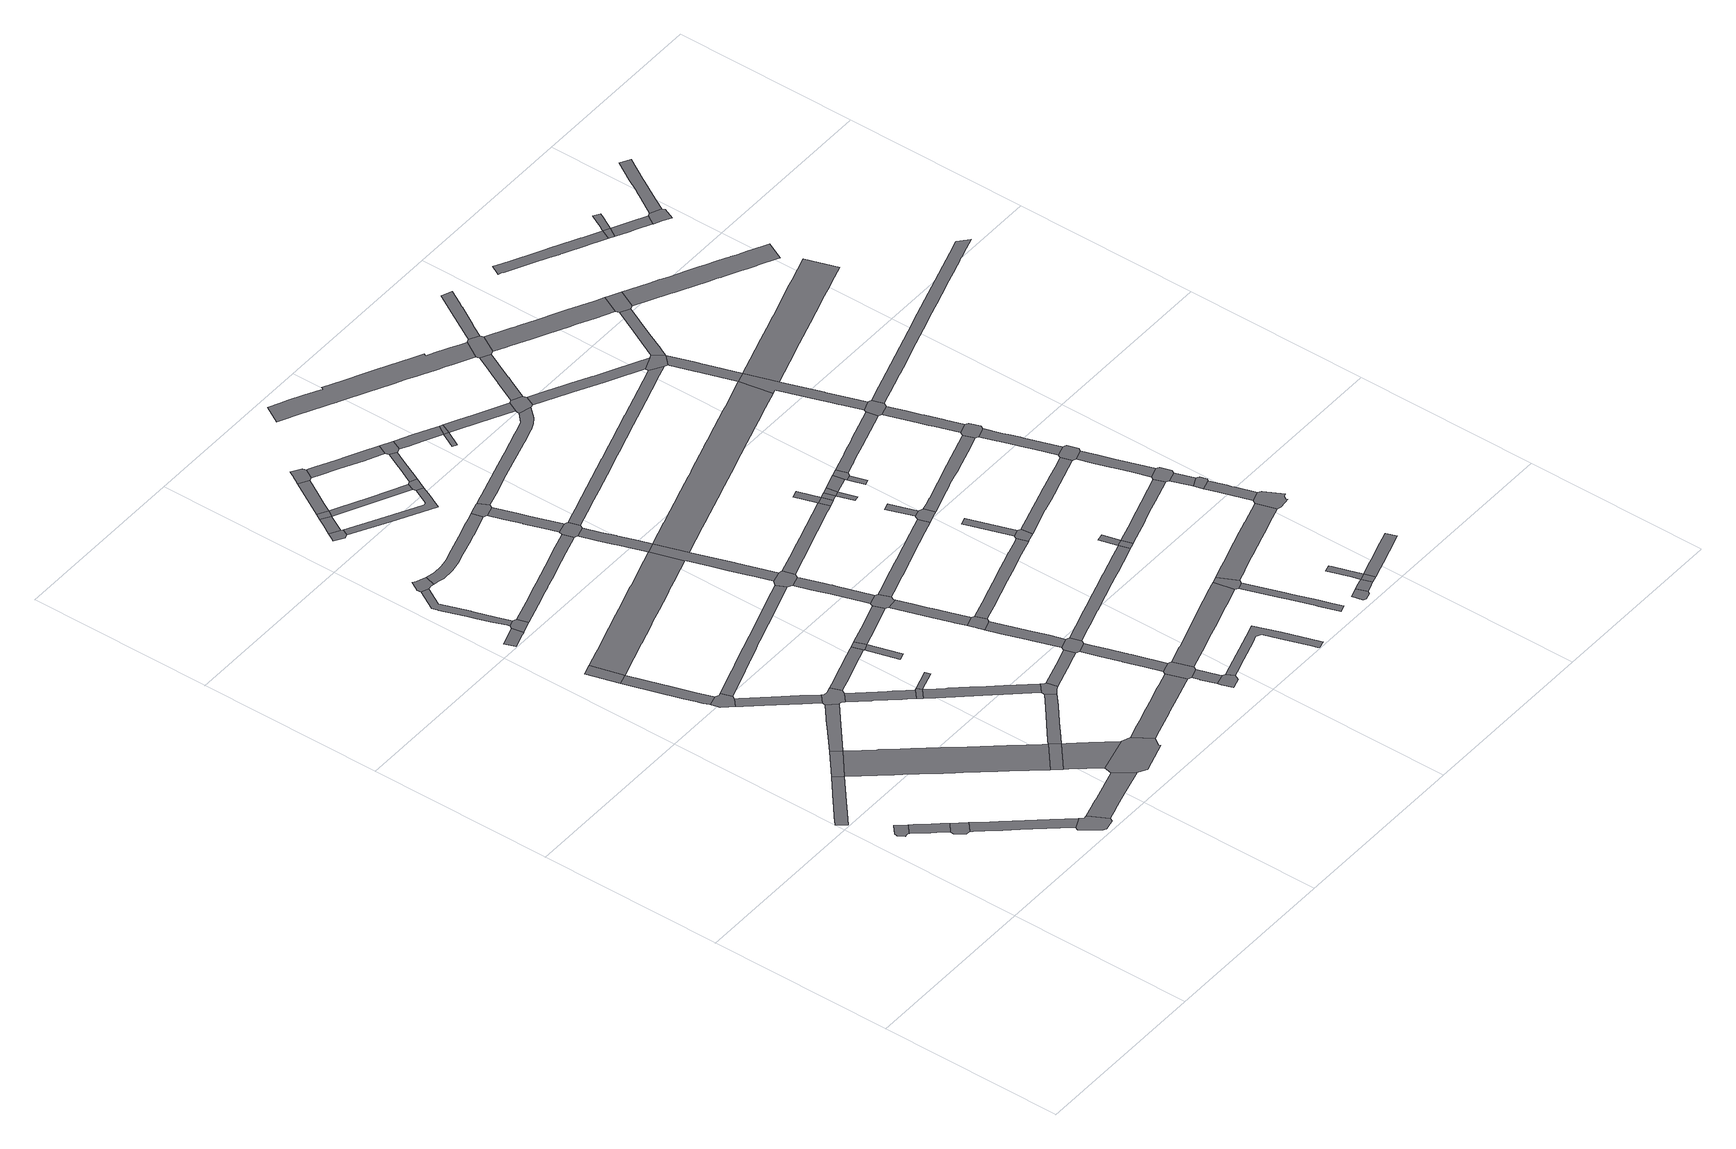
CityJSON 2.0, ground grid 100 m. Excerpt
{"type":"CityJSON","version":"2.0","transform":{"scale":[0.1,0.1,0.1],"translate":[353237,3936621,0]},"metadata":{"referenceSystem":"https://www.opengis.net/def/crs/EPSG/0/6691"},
"CityObjects":{
"road1":{"type":"Road","geometry":[{"type":"MultiSurface","lod":"1","boundaries":[[[0,1,2,3,4,5,6,7,8]]]}]},
"road2":{"type":"Road","attributes":{"RoadStructureAttribute.sectionType":"1"},"geometry":[{"type":"MultiSurface","lod":"1","boundaries":[[[9,10,11,12,13,14,15,3,2,16,17,18,19,20]]]}]},
"road3":{"type":"Road","attributes":{"RoadStructureAttribute.sectionType":"1"},"geometry":[{"type":"MultiSurface","lod":"1","boundaries":[[[21,22,23,24,25,26,27,28,29]]]}]},
"road4":{"type":"Road","geometry":[{"type":"MultiSurface","lod":"1","boundaries":[[[19,30,31,32,33,34,20]]]}]},
"road5":{"type":"Road","attributes":{"RoadStructureAttribute.sectionType":"1"},"geometry":[{"type":"MultiSurface","lod":"1","boundaries":[[[35,36,37,38,39,40,41,33,32,42,43,44,45,46,47,48,49]]]}]},
"road6":{"type":"Road","geometry":[{"type":"MultiSurface","lod":"1","boundaries":[[[50,51,21,29]]]}]},
"road7":{"type":"Road","geometry":[{"type":"MultiSurface","lod":"1","boundaries":[[[52,53,54,55,56,57,58,35,49]]]}]},
"road8":{"type":"Road","attributes":{"RoadStructureAttribute.sectionType":"1"},"geometry":[{"type":"MultiSurface","lod":"1","boundaries":[[[59,60,61,62,63,64,65,66,67,68,69,70,71,72,73,74,75,76,77,78,79,80,81,82,83,84,85,86,87,88,89,90,50,29]]]}]},
"road9":{"type":"Road","attributes":{"RoadStructureAttribute.sectionType":"1"},"geometry":[{"type":"MultiSurface","lod":"1","boundaries":[[[91,92,93,94,95,96,97,98,99,100,101,102,103,104,105]]]}]},
"road10":{"type":"Road","geometry":[{"type":"MultiSurface","lod":"1","boundaries":[[[106,98,97,107]]]}]},
"road11":{"type":"Road","geometry":[{"type":"MultiSurface","lod":"1","boundaries":[[[108,109,110,111,112,113,114,115,91,105]]]}]},
"road12":{"type":"Road","attributes":{"RoadStructureAttribute.sectionType":"1"},"geometry":[{"type":"MultiSurface","lod":"1","boundaries":[[[116,117,118,119,51,50,120,121]]]}]},
"road13":{"type":"Road","attributes":{"RoadStructureAttribute.sectionType":"1"},"geometry":[{"type":"MultiSurface","lod":"1","boundaries":[[[122,123,124,125,126,127,128,129,130,131,57,56]]]}]},
"road14":{"type":"Road","attributes":{"RoadStructureAttribute.sectionType":"1"},"geometry":[{"type":"MultiSurface","lod":"1","boundaries":[[[132,133,134,135,136,137,138]]]}]},
"road15":{"type":"Road","attributes":{"RoadStructureAttribute.sectionType":"1"},"geometry":[{"type":"MultiSurface","lod":"1","boundaries":[[[139,140,141,142,143,144,145,146,147,148,112,111]]]}]},
"road16":{"type":"Road","geometry":[{"type":"MultiSurface","lod":"1","boundaries":[[[132,138,149,150,151,152]]]}]},
"road17":{"type":"Road","attributes":{"RoadStructureAttribute.sectionType":"1"},"geometry":[{"type":"MultiSurface","lod":"1","boundaries":[[[151,153,154,155,156,157,158,159,160,161,162,163,164,165,166,167,168,169,152]]]}]},
"road18":{"type":"Road","geometry":[{"type":"MultiSurface","lod":"1","boundaries":[[[77,76,170,171]]]}]},
"road19":{"type":"Road","geometry":[{"type":"MultiSurface","lod":"1","boundaries":[[[172,173,174,175,144,143,116,121,176,177,178]]]}]},
"road20":{"type":"Road","attributes":{"RoadStructureAttribute.sectionType":"1"},"geometry":[{"type":"MultiSurface","lod":"1","boundaries":[[[170,179,180,181,182,183,184,171]]]}]},
"road21":{"type":"Road","geometry":[{"type":"MultiSurface","lod":"1","boundaries":[[[185,160,159,186,187,188,189,190,191]]]}]},
"road22":{"type":"Road","attributes":{"RoadStructureAttribute.sectionType":"1"},"geometry":[{"type":"MultiSurface","lod":"1","boundaries":[[[192,193,194,195,196,197,178,177,198,199,200,201,202,203]]]}]},
"road23":{"type":"Road","geometry":[{"type":"MultiSurface","lod":"1","boundaries":[[[204,205,206,207,181,180,127,126,208,209]]]}]},
"road24":{"type":"Road","geometry":[{"type":"MultiSurface","lod":"1","boundaries":[[[210,211,212,192,203]]]}]},
"road25":{"type":"Road","attributes":{"RoadStructureAttribute.sectionType":"1"},"geometry":[{"type":"MultiSurface","lod":"1","boundaries":[[[213,214,215,216,217,218,219,220,173,172,221,222,223,224,225,226,227]]]}]},
"road26":{"type":"Road","attributes":{"RoadStructureAttribute.sectionType":"1"},"geometry":[{"type":"MultiSurface","lod":"1","boundaries":[[[228,229,230,231,232,233,234,235,77,171]]]}]},
"road27":{"type":"Road","attributes":{"RoadStructureAttribute.sectionType":"1"},"geometry":[{"type":"MultiSurface","lod":"1","boundaries":[[[236,237,238,239,240,241,242,243,244,245,246,247,248,107,97,249,250,251,252,253,254,255,256,257,258,259,260,261,262,263,264,265]]]}]},
"road28":{"type":"Road","attributes":{"RoadStructureAttribute.sectionType":"1"},"geometry":[{"type":"MultiSurface","lod":"1","boundaries":[[[266,267,268,269,270,271,272,273,274,275,276,277,114,113,278,279,280,281,282,283,284,285,286,287,288,289]]]}]},
"road29":{"type":"Road","geometry":[{"type":"MultiSurface","lod":"1","boundaries":[[[290,291,212,211]]]}]},
"road30":{"type":"Road","geometry":[{"type":"MultiSurface","lod":"1","boundaries":[[[292,293,294,295,296,297,298,299]]]}]},
"road31":{"type":"Road","attributes":{"RoadStructureAttribute.sectionType":"1"},"geometry":[{"type":"MultiSurface","lod":"1","boundaries":[[[300,301,302,303,304,305,306,307,211,210,308,309,310,311,312,313]]]}]},
"road32":{"type":"Road","attributes":{"RoadStructureAttribute.sectionType":"1"},"geometry":[{"type":"MultiSurface","lod":"1","boundaries":[[[314,293,292,315,316,317]]]}]},
"road33":{"type":"Road","attributes":{"RoadStructureAttribute.sectionType":"1"},"geometry":[{"type":"MultiSurface","lod":"1","boundaries":[[[318,319,320,321,322,323,324,150,149,325,326,327,328,329,330,331,332,333,334,335]]]}]},
"road34":{"type":"Road","attributes":{"RoadStructureAttribute.sectionType":"1"},"geometry":[{"type":"MultiSurface","lod":"1","boundaries":[[[336,337,338,339,340,341,342,343,188,187,344,345,346,347,348,349,350,351,352,353,354,355,356,357]]]}]},
"road35":{"type":"Road","geometry":[{"type":"MultiSurface","lod":"1","boundaries":[[[358,317,316,359]]]}]},
"road36":{"type":"Road","geometry":[{"type":"MultiSurface","lod":"1","boundaries":[[[226,360,361,362,363,227]]]}]},
"road37":{"type":"Road","attributes":{"RoadStructureAttribute.sectionType":"1"},"geometry":[{"type":"MultiSurface","lod":"1","boundaries":[[[360,364,365,366,361]]]}]},
"road38":{"type":"Road","geometry":[{"type":"MultiSurface","lod":"1","boundaries":[[[312,233,232,367,368,369,370,371,313]]]}]},
"road39":{"type":"Road","attributes":{"RoadStructureAttribute.sectionType":"1"},"geometry":[{"type":"MultiSurface","lod":"1","boundaries":[[[206,372,373,374,375,376,377,378,379,380,381,382,383,384,385,386,387,388,389,390,207]]]}]},
"road40":{"type":"Road","attributes":{"RoadStructureAttribute.sectionType":"1"},"geometry":[{"type":"MultiSurface","lod":"1","boundaries":[[[391,358,359,392,393,394,395,396]]]}]},
"road41":{"type":"Road","attributes":{"RoadStructureAttribute.sectionType":"1"},"geometry":[{"type":"MultiSurface","lod":"1","boundaries":[[[298,397,398,399,400,401,402,403,404,405,299]]]}]},
"road42":{"type":"Road","attributes":{"RoadStructureAttribute.sectionType":"1"},"geometry":[{"type":"MultiSurface","lod":"1","boundaries":[[[406,407,408,362,361,409,410]]]}]},
"road43":{"type":"Road","attributes":{"RoadStructureAttribute.sectionType":"1"},"geometry":[{"type":"MultiSurface","lod":"1","boundaries":[[[316,411,412,413,414,415,416,417,359]]]}]},
"road44":{"type":"Road","attributes":{"RoadStructureAttribute.sectionType":"1"},"geometry":[{"type":"MultiSurface","lod":"1","boundaries":[[[418,419,420,369,368,421,422,423]]]}]},
"road45":{"type":"Road","geometry":[{"type":"MultiSurface","lod":"1","boundaries":[[[395,424,425,426,427,428,429,430,431,396]]]}]},
"road46":{"type":"Road","geometry":[{"type":"MultiSurface","lod":"1","boundaries":[[[432,433,434,435,436,357,356,437]]]}]},
"road47":{"type":"Road","attributes":{"RoadStructureAttribute.sectionType":"1"},"geometry":[{"type":"MultiSurface","lod":"1","boundaries":[[[438,439,440,441,442,443,444,445,446,447,448,432,437]]]}]},
"road48":{"type":"Road","geometry":[{"type":"MultiSurface","lod":"1","boundaries":[[[449,450,451,452,453,444,443,318,335]]]}]},
"road49":{"type":"Road","attributes":{"RoadStructureAttribute.sectionType":"1"},"geometry":[{"type":"MultiSurface","lod":"1","boundaries":[[[454,455,456,457,458,451,450,459,460,461,462,265]]]}]},
"road50":{"type":"Road","geometry":[{"type":"MultiSurface","lod":"1","boundaries":[[[264,463,464,465,466,467,468,469,470,471,472,473,454,265]]]}]},
"road51":{"type":"Road","geometry":[{"type":"MultiSurface","lod":"1","boundaries":[[[474,475,476,477,470,469,266,289]]]}]},
"road52":{"type":"Road","attributes":{"RoadStructureAttribute.sectionType":"1"},"geometry":[{"type":"MultiSurface","lod":"1","boundaries":[[[474,478,479,480,481,482,483,484,485,486,487,488,489,490,491,475]]]}]},
"road53":{"type":"Road","geometry":[{"type":"MultiSurface","lod":"1","boundaries":[[[492,493,494,495,485,484,406,410,496]]]}]},
"road54":{"type":"Road","attributes":{"RoadStructureAttribute.sectionType":"1"},"geometry":[{"type":"MultiSurface","lod":"1","boundaries":[[[497,498,499,500,501,502,492,496,503,504,505,506,507,508,509,510]]]}]},
"road55":{"type":"Road","geometry":[{"type":"MultiSurface","lod":"1","boundaries":[[[511,512,414,413,401,400]]]}]},
"road56":{"type":"Road","geometry":[{"type":"MultiSurface","lod":"1","boundaries":[[[513,514,515,497,510,516,517,518,519,520,521]]]}]},
"road57":{"type":"Road","attributes":{"RoadStructureAttribute.sectionType":"1"},"geometry":[{"type":"MultiSurface","lod":"1","boundaries":[[[520,522,523,524,525,526,527,528,529,521]]]}]},
"road58":{"type":"Road","geometry":[{"type":"MultiSurface","lod":"1","boundaries":[[[530,531,532,533,526,525,418,423]]]}]},
"road59":{"type":"Road","attributes":{"RoadStructureAttribute.sectionType":"1"},"geometry":[{"type":"MultiSurface","lod":"1","boundaries":[[[534,535,536,537,538,539,540,531,530,541,542,543,544,545,546,547,548]]]}]},
"road60":{"type":"Road","geometry":[{"type":"MultiSurface","lod":"1","boundaries":[[[549,550,534,548,380,379,551,552]]]}]},
"road61":{"type":"Road","attributes":{"RoadStructureAttribute.sectionType":"1"},"geometry":[{"type":"MultiSurface","lod":"1","boundaries":[[[553,554,555,556,557,558,559,552,551]]]}]},
"road62":{"type":"Road","attributes":{"RoadStructureAttribute.sectionType":"1"},"geometry":[{"type":"MultiSurface","lod":"1","boundaries":[[[560,561,562,563,564,565,566,425,424,567,568,569,570,571,572,573,574,575,576]]]}]},
"road63":{"type":"Road","geometry":[{"type":"MultiSurface","lod":"1","boundaries":[[[577,578,579,580,557,556,581,582]]]}]},
"road64":{"type":"Road","attributes":{"RoadStructureAttribute.sectionType":"1"},"geometry":[{"type":"MultiSurface","lod":"1","boundaries":[[[583,584,512,511,585,586,587]]]}]},
"road65":{"type":"Road","geometry":[{"type":"MultiSurface","lod":"1","boundaries":[[[586,588,589,576,575,587]]]}]},
"road66":{"type":"Road","attributes":{"RoadStructureAttribute.sectionType":"1"},"geometry":[{"type":"MultiSurface","lod":"1","boundaries":[[[590,591,592,593,594,595,596,597,598,599,600,601,602,603,604,579,578]]]}]},
"road67":{"type":"Road","attributes":{"RoadStructureAttribute.sectionType":"1"},"geometry":[{"type":"MultiSurface","lod":"1","boundaries":[[[605,606,607,608,609,610,611,477,476,612,613,614,615,616,617]]]}]},
"road68":{"type":"Road","attributes":{"RoadStructureAttribute.sectionType":"1"},"geometry":[{"type":"MultiSurface","lod":"1","boundaries":[[[618,619,620,621,622,623,624,625,626,627,495,494,628,629,630,631,632,633,634,635,636,637]]]}]},
"road69":{"type":"Road","attributes":{"RoadStructureAttribute.sectionType":"1"},"geometry":[{"type":"MultiSurface","lod":"1","boundaries":[[[638,639,640,641,642,643,589,588,644,645,646,647]]]}]},
"road70":{"type":"Road","attributes":{"RoadStructureAttribute.sectionType":"1"},"geometry":[{"type":"MultiSurface","lod":"1","boundaries":[[[648,649,650,651,652,653,654,655,656,657,658,659,660,661,662,663,664,665,666,667,668,669,670,671,672,673,674,675,676,434,433]]]}]},
"road71":{"type":"Road","attributes":{"RoadStructureAttribute.sectionType":"1"},"geometry":[{"type":"MultiSurface","lod":"1","boundaries":[[[677,678,679,680,681,682,683,684,685,686,687,688,689,690,691,692,693,694,695,515,514]]]}]},
"road72":{"type":"Road","attributes":{"RoadStructureAttribute.sectionType":"1"},"geometry":[{"type":"MultiSurface","lod":"1","boundaries":[[[647,696,697,698]]]}]},
"road73":{"type":"Road","attributes":{"RoadStructureAttribute.sectionType":"1"},"geometry":[{"type":"MultiSurface","lod":"1","boundaries":[[[699,700,701,702,703,704,705,706,707,708,709,550,549,710,711,712,713,714,715,716,717,718,719,720]]]}]},
"road74":{"type":"Road","attributes":{"RoadStructureAttribute.sectionType":"1"},"geometry":[{"type":"MultiSurface","lod":"1","boundaries":[[[721,722,723,724,725,726,727,728,729,730,731,732,733,734,735,533,532,736,737,738,739,740,741,742,743,744,745,746,747,748,749]]]}]},
"road75":{"type":"Road","geometry":[{"type":"MultiSurface","lod":"1","boundaries":[[[750,638,647,698]]]}]},
"road76":{"type":"Road","attributes":{"RoadStructureAttribute.sectionType":"1"},"geometry":[{"type":"MultiSurface","lod":"1","boundaries":[[[751,752,753,754,755,756,757,758,750,698]]]}]},
"road77":{"type":"Road","geometry":[{"type":"MultiSurface","lod":"1","boundaries":[[[759,760,761,605]]]}]},
"road78":{"type":"Road","geometry":[{"type":"MultiSurface","lod":"1","boundaries":[[[605,617,762,763,759]]]}]},
"road79":{"type":"Road","attributes":{"RoadStructureAttribute.sectionType":"1"},"geometry":[{"type":"MultiSurface","lod":"1","boundaries":[[[764,765,766,767,768,769,770,771,772,773,774,775,453,452,776,777,778,779,780,781,782,783,784,785,786,787,788,789,790]]]}]},
"road80":{"type":"Road","attributes":{"RoadStructureAttribute.sectionType":"1"},"geometry":[{"type":"MultiSurface","lod":"1","boundaries":[[[791,792,793,794,795,796,797,798,799,800,801,802,803,804,805,806,807,808,809,454,473,810,811,812,813,814,815,816,817,818,819,820,821,822,823,824,825,826,827]]]}]},
"road81":{"type":"Road","attributes":{"RoadStructureAttribute.sectionType":"1"},"geometry":[{"type":"MultiSurface","lod":"1","boundaries":[[[763,828,829,830,759]]]}]},
"road82":{"type":"Road","attributes":{"RoadStructureAttribute.sectionType":"1"},"geometry":[{"type":"MultiSurface","lod":"1","boundaries":[[[831,832,833,834,835,836,837,838,839,840,841,842,843,844,845,846,847,848,849,850,851,852,853,854,855,856,857,858,859,860,861,862,863,864,865,866,867,868,869]]]}]},
"road83":{"type":"Road","attributes":{"RoadStructureAttribute.sectionType":"1"},"geometry":[{"type":"MultiSurface","lod":"1","boundaries":[[[870,871,872,873]]]}]},
"road84":{"type":"Road","geometry":[{"type":"MultiSurface","lod":"1","boundaries":[[[830,829,874,875]]]}]},
"road85":{"type":"Road","geometry":[{"type":"MultiSurface","lod":"1","boundaries":[[[829,876,877,874]]]}]},
"road86":{"type":"Road","geometry":[{"type":"MultiSurface","lod":"1","boundaries":[[[878,879,880,873,872,618,637]]]}]},
"road87":{"type":"Road","attributes":{"RoadStructureAttribute.sectionType":"1"},"geometry":[{"type":"MultiSurface","lod":"1","boundaries":[[[881,882,883,884]]]}]},
"road88":{"type":"Road","geometry":[{"type":"MultiSurface","lod":"1","boundaries":[[[881,884,685,684,885,886,887,888]]]}]},
"road89":{"type":"Road","geometry":[{"type":"MultiSurface","lod":"1","boundaries":[[[719,889,890,891,892,720]]]}]},
"road90":{"type":"Road","attributes":{"RoadStructureAttribute.sectionType":"1"},"geometry":[{"type":"MultiSurface","lod":"1","boundaries":[[[889,893,894,895,896,897,898,899,900,901,902,890]]]}]},
"road91":{"type":"Road","attributes":{"RoadStructureAttribute.sectionType":"1"},"geometry":[{"type":"MultiSurface","lod":"1","boundaries":[[[903,904,875,874,905,906]]]}]},
"road92":{"type":"Road","geometry":[{"type":"MultiSurface","lod":"1","boundaries":[[[664,907,908,909,910,755,754,665]]]}]},
"road93":{"type":"Road","geometry":[{"type":"MultiSurface","lod":"1","boundaries":[[[911,912,913,914,915]]]}]},
"road94":{"type":"Road","geometry":[{"type":"MultiSurface","lod":"1","boundaries":[[[916,917,906,905,911,915]]]}]},
"road95":{"type":"Road","geometry":[{"type":"MultiSurface","lod":"1","boundaries":[[[918,749,748,919,920]]]}]},
"road96":{"type":"Road","geometry":[{"type":"MultiSurface","lod":"1","boundaries":[[[921,922,749,918]]]}]},
"road97":{"type":"Road","geometry":[{"type":"MultiSurface","lod":"1","boundaries":[[[923,924,925,926,927,928]]]}]},
"road98":{"type":"Road","attributes":{"RoadStructureAttribute.sectionType":"1"},"geometry":[{"type":"MultiSurface","lod":"1","boundaries":[[[929,930,931,932,933,910,909,934,935,936,937,938,939,940]]]}]},
"road99":{"type":"Road","attributes":{"RoadStructureAttribute.sectionType":"1"},"geometry":[{"type":"MultiSurface","lod":"1","boundaries":[[[941,942,943,924,923,944,945]]]}]},
"road100":{"type":"Road","attributes":{"RoadStructureAttribute.sectionType":"1"},"geometry":[{"type":"MultiSurface","lod":"1","boundaries":[[[946,947,948,949,950,941,951]]]}]},
"road101":{"type":"Road","geometry":[{"type":"MultiSurface","lod":"1","boundaries":[[[941,945,952,951]]]}]},
"road102":{"type":"Road","attributes":{"RoadStructureAttribute.sectionType":"1"},"geometry":[{"type":"MultiSurface","lod":"1","boundaries":[[[879,953,954,955,956,957,958,959,960,961,962,963,964,965,966,967,968,969,970,971,972,973,974,975,880]]]}]},
"road103":{"type":"Road","attributes":{"RoadStructureAttribute.sectionType":"1"},"geometry":[{"type":"MultiSurface","lod":"1","boundaries":[[[976,977,978,979,980,981,982,983,888,887,984,985,986,987,988,989,990,991,992,993]]]}]},
"road104":{"type":"Road","attributes":{"RoadStructureAttribute.sectionType":"1"},"geometry":[{"type":"MultiSurface","lod":"1","boundaries":[[[994,995,996,997,998,999,1000,1001,1002,1003,1004,1005,1006,1007,1008,1009,1010,1011,1012,908,907]]]}]},
"road105":{"type":"Road","attributes":{"RoadStructureAttribute.sectionType":"1"},"geometry":[{"type":"MultiSurface","lod":"1","boundaries":[[[1013,1014,1015,1016,1017,1018,1019,1020,1021,1022,1023,1024,1025,1026,1027,1028,1029,1030,1031,892,891]]]}]},
"road106":{"type":"Road","attributes":{"RoadStructureAttribute.sectionType":"1"},"geometry":[{"type":"MultiSurface","lod":"1","boundaries":[[[1032,1033,1034,1035,1036,1037,1038,1039,1040,1041,1042,1043,1044,1045,917,916]]]}]},
"road107":{"type":"Road","geometry":[{"type":"MultiSurface","lod":"1","boundaries":[[[939,1046,1047,1048,1049,1050,852,851,940]]]}]},
"road108":{"type":"Road","attributes":{"RoadStructureAttribute.sectionType":"1"},"geometry":[{"type":"MultiSurface","lod":"1","boundaries":[[[1051,1052,1053,1054,1055,1056,1057,1058,918,920,1059,1060,1061,1062,1063,1064,1065,1066]]]}]},
"road109":{"type":"Road","attributes":{"RoadStructureAttribute.sectionType":"1"},"geometry":[{"type":"MultiSurface","lod":"1","boundaries":[[[1067,1068,1069,1070,1071,1072,951,952,1073,1074,1075,1076,1077,1078]]]}]},
"road110":{"type":"Road","attributes":{"RoadStructureAttribute.sectionType":"1"},"geometry":[{"type":"MultiSurface","lod":"1","boundaries":[[[1079,1080,1081,1082,1049,1048,1083,1084,1085,1086,1087,1088,1089]]]}]},
"road111":{"type":"Road","geometry":[{"type":"MultiSurface","lod":"1","boundaries":[[[789,1090,1091,1092,1000,999,790]]]}]},
"road112":{"type":"Road","attributes":{"RoadStructureAttribute.sectionType":"1"},"geometry":[{"type":"MultiSurface","lod":"1","boundaries":[[[1093,1094,1095,827,1096,1097,1098,1099,1100,1091,1090]]]}]},
"road113":{"type":"Road","geometry":[{"type":"MultiSurface","lod":"1","boundaries":[[[1096,827,826,1101,1102,1103,1104,1105,1106,1107,1108,1109,1110,1111,1112,1113]]]}]},
"road114":{"type":"Road","geometry":[{"type":"MultiSurface","lod":"1","boundaries":[[[1037,1114,1115,1116,1117,1108,1107,1038]]]}]},
"road115":{"type":"Road","attributes":{"RoadStructureAttribute.sectionType":"1"},"geometry":[{"type":"MultiSurface","lod":"1","boundaries":[[[1118,1119,1120,1121,1122,1123,1115,1114,1124,1125,1126,1127,1128]]]}]},
"road116":{"type":"Road","geometry":[{"type":"MultiSurface","lod":"1","boundaries":[[[1129,1130,1128,1127,964,963,1131,1132]]]}]},
"road117":{"type":"Road","attributes":{"RoadStructureAttribute.sectionType":"1"},"geometry":[{"type":"MultiSurface","lod":"1","boundaries":[[[1133,1134,1135,1136,1137,1138,1139,1140,1141,1142,1143,1144,1145,1146,1147,1148,1149,1150,1151,1047,1046]]]}]},
"road118":{"type":"Road","attributes":{"RoadStructureAttribute.sectionType":"1"},"geometry":[{"type":"MultiSurface","lod":"1","boundaries":[[[1131,1152,1153,1154,1155,1156,1157,1158,1159,1160,1161,1162,1163,1164,1165,1132]]]}]},
"road119":{"type":"Road","geometry":[{"type":"MultiSurface","lod":"1","boundaries":[[[992,1166,1167,1168,1169,1170,1159,1158,993]]]}]},
"road120":{"type":"Road","attributes":{"RoadStructureAttribute.sectionType":"1"},"geometry":[{"type":"MultiSurface","lod":"1","boundaries":[[[1167,1171,1172,1173,1174,1175,1176,1177,1178,1179,1180,1181,1168]]]}]},
"road121":{"type":"Road","geometry":[{"type":"MultiSurface","lod":"1","boundaries":[[[1182,1183,1184,1185,1178,1177,1186,1051,1066]]]}]},
"road122":{"type":"Road","attributes":{"RoadStructureAttribute.sectionType":"1"},"geometry":[{"type":"MultiSurface","lod":"1","boundaries":[[[1187,1183,1182,1188,1189,1190]]]}]},
"road123":{"type":"Road","attributes":{"RoadStructureAttribute.sectionType":"1"},"geometry":[{"type":"MultiSurface","lod":"1","boundaries":[[[1191,1192,1193,1194,1195,1196,1197,1198,1199]]]}]},
"road124":{"type":"Road","geometry":[{"type":"MultiSurface","lod":"1","boundaries":[[[1189,1199,1198,1200,1201,1190]]]}]},
"road125":{"type":"Road","geometry":[{"type":"MultiSurface","lod":"1","boundaries":[[[1194,1193,1024,1023,1202,1203,1204,1205,1206,1207]]]}]},
"road126":{"type":"Road","attributes":{"RoadStructureAttribute.sectionType":"1"},"geometry":[{"type":"MultiSurface","lod":"1","boundaries":[[[1208,1209,1210,1211,1212,1213,1214,1215,1092,1091]]]}]},
"road127":{"type":"Road","geometry":[{"type":"MultiSurface","lod":"1","boundaries":[[[1211,1216,1217,1218,1219,1142,1141,1212]]]}]},
"road128":{"type":"Road","attributes":{"RoadStructureAttribute.sectionType":"1"},"geometry":[{"type":"MultiSurface","lod":"1","boundaries":[[[1220,1221,1222,1223,1224,1225,1226,1227,1228,1229,1230,1231,1232,1233,1234,1235,1236,1237,1238,1239,1240,1241,1242,1096,1113]]]}]},
"road129":{"type":"Road","attributes":{"RoadStructureAttribute.sectionType":"1"},"geometry":[{"type":"MultiSurface","lod":"1","boundaries":[[[1243,1244,1245,1246,1247,1248,1249,1250,1251,1252,1253,1254,1255,1256,1257,1258,1259,1260,1261,1262,1263,1264,1265,1266,1267,1268,1269]]]}]},
"road130":{"type":"Road","attributes":{"RoadStructureAttribute.sectionType":"1"},"geometry":[{"type":"MultiSurface","lod":"1","boundaries":[[[1270,1271,1272,1273,1274,1275,1276,1277,1278,1279,1280,1281,1282,1283,1284,1217,1216,1285,1286,1287,1288,1289,1290,1291,1292,1293,1294,1295,1296,1297,1298,1299,1300,1301]]]}]},
"road131":{"type":"Road","attributes":{"RoadStructureAttribute.sectionType":"1"},"geometry":[{"type":"MultiSurface","lod":"1","boundaries":[[[1302,1303,1304,1305,1306,1307,1308,1309,1310,1311,1312,1313,1314,1315,1316,1317,1318,1319,1320,1321,1322,1323,1324,1325,1326,1327,1328,1329,1330,1331,1332,1333,1334,1335,1117,1116]]]}]},
"road132":{"type":"Road","geometry":[{"type":"MultiSurface","lod":"1","boundaries":[[[1256,1255,1336,1337]]]}]},
"road133":{"type":"Road","geometry":[{"type":"MultiSurface","lod":"1","boundaries":[[[1338,1339,1340,1341,1342,1343,1344,1345,1256,1337]]]}]},
"road134":{"type":"Road","attributes":{"RoadStructureAttribute.sectionType":"1"},"geometry":[{"type":"MultiSurface","lod":"1","boundaries":[[[1336,1346,1347,1348,1349,1350,1351,1352,1337]]]}]},
"road135":{"type":"Road","geometry":[{"type":"MultiSurface","lod":"1","boundaries":[[[1349,1348,1353,1354,1355,1356,1357,1358]]]}]},
"road136":{"type":"Road","attributes":{"RoadStructureAttribute.sectionType":"1"},"geometry":[{"type":"MultiSurface","lod":"1","boundaries":[[[1359,1360,1361,1362,1363,1364,1365,1366,1367,1368,1358,1357]]]}]}
},
"vertices":[
[140,745,0],[146,749,0],[164,746,0],[209,785,0],[185,813,0],[175,826,0],[167,836,0],[121,797,0],[118,779,0],
[324,652,0],[323,653,0],[310,669,0],[254,733,0],[246,743,0],[241,749,0],[226,766,0],[166,744,0],[230,667,0],[266,626,0],[291,598,0],[336,636,0],
[261,1274,0],[126,1161,0],[101,1140,0],[48,1096,0],[3,1057,0],[39,1008,0],[136,1090,0],[165,1114,0],[300,1229,0],
[287,575,0],[326,529,0],[346,528,0],[394,568,0],[337,636,0],
[728,175,0],[645,272,0],[641,277,0],[489,456,0],[486,459,0],[458,492,0],[406,553,0],[357,515,0],[428,433,0],[447,410,0],[527,317,0],[539,303,0],[582,253,0],[664,157,0],[670,150,0],
[439,1344,0],[400,1390,0],
[663,131,0],[732,36,0],[750,28,0],[810,41,0],[818,59,0],[764,158,0],[744,156,0],
[353,1169,0],[400,1112,0],[401,1111,0],[452,1050,0],[470,1027,0],[476,1020,0],[504,988,0],[527,962,0],[596,877,0],[599,874,0],[635,831,0],[659,802,0],[763,679,0],[763,678,0],[790,646,0],[798,637,0],[918,493,0],[921,490,0],[1059,607,0],[1043,626,0],[945,742,0],[936,753,0],[776,943,0],[774,945,0],[741,986,0],[738,990,0],[647,1097,0],[646,1098,0],[615,1135,0],[549,1215,0],[544,1220,0],[498,1275,0],
[380,2050,0],[363,2102,0],[362,2106,0],[344,2166,0],[312,2270,0],[302,2300,0],[247,2476,0],[189,2458,0],[255,2247,0],[268,2206,0],[282,2158,0],[300,2103,0],[309,2075,0],[312,2067,0],[325,2035,0],
[143,2634,0],[200,2653,0],
[335,1994,0],[337,1986,0],[364,1955,0],[384,1933,0],[426,1970,0],[435,1987,0],[416,2046,0],[401,2041,0],
[648,1604,0],[540,1513,0],[529,1504,0],[528,1502,0],[581,1463,0],[692,1556,0],
[886,79,0],[907,85,0],[1001,112,0],[1012,115,0],[1152,155,0],[1075,247,0],[892,195,0],[876,191,0],[846,183,0],[825,177,0],
[191,3099,0],[101,3070,0],[82,3064,0],[101,3006,0],[184,3032,0],[192,3035,0],[202,3038,0],
[409,1904,0],[506,1794,0],[510,1789,0],[590,1695,0],[651,1625,0],[694,1662,0],[630,1738,0],[543,1837,0],[542,1838,0],[440,1953,0],
[274,3062,0],[256,3120,0],[235,3129,0],[201,3116,0],
[208,3212,0],[176,3311,0],[172,3321,0],[171,3327,0],[142,3413,0],[119,3478,0],[177,3577,0],[140,3594,0],[76,3482,0],[81,3464,0],[84,3454,0],[86,3450,0],[97,3416,0],[131,3317,0],[147,3270,0],[173,3195,0],[196,3131,0],
[960,443,0],[1098,560,0],
[776,1603,0],[757,1660,0],[724,1650,0],[703,1652,0],[711,1556,0],[721,1544,0],[767,1584,0],
[977,423,0],[1086,295,0],[1280,344,0],[1184,459,0],[1147,504,0],[1115,539,0],
[136,3614,0],[196,3579,0],[218,3578,0],[235,3635,0],[221,3641,0],[186,3655,0],[167,3666,0],
[988,1333,0],[929,1398,0],[917,1412,0],[901,1430,0],[842,1497,0],[837,1504,0],[803,1449,0],[808,1444,0],[898,1342,0],[909,1329,0],[914,1324,0],[942,1292,0],
[1365,190,0],[1375,204,0],[1395,232,0],[1329,326,0],[1197,127,0],[1369,180,0],
[963,1268,0],[1009,1308,0],[1000,1336,0],
[1033,1750,0],[993,1737,0],[987,1735,0],[913,1711,0],[898,1706,0],[894,1705,0],[810,1677,0],[805,1675,0],[868,1632,0],[910,1646,0],[956,1661,0],[1062,1695,0],[1065,1696,0],[1066,1696,0],[1046,1755,0],
[1164,616,0],[1183,632,0],[1256,693,0],[1303,733,0],[1366,788,0],[1329,832,0],[1257,772,0],[1079,623,0],
[878,2873,0],[775,2839,0],[758,2834,0],[693,2813,0],[600,2783,0],[559,2769,0],[550,2766,0],[546,2764,0],[465,2738,0],[313,2689,0],[310,2688,0],[294,2683,0],[248,2668,0],[353,2512,0],[368,2517,0],[385,2523,0],[470,2551,0],[472,2551,0],[588,2589,0],[613,2597,0],[654,2610,0],[703,2626,0],[713,2629,0],[764,2646,0],[832,2668,0],[851,2675,0],[936,2702,0],[938,2703,0],[1059,2742,0],[1007,2915,0],
[1177,2301,0],[1125,2284,0],[847,2190,0],[838,2188,0],[816,2180,0],[748,2158,0],[736,2154,0],[711,2146,0],[618,2115,0],[617,2114,0],[575,2099,0],[500,2074,0],[560,2030,0],[673,2069,0],[678,2070,0],[739,2092,0],[753,2097,0],[803,2115,0],[840,2127,0],[911,2151,0],[937,2160,0],[951,2164,0],[1019,2187,0],[1202,2248,0],
[1120,1343,0],[1111,1372,0],
[255,4154,0],[203,4185,0],[197,4175,0],[192,4165,0],[175,4138,0],[227,4107,0],[248,4113,0],[267,4148,0],
[1264,1018,0],[1263,1019,0],[1180,1113,0],[1176,1118,0],[1159,1139,0],[1090,1218,0],[1083,1225,0],[1023,1292,0],[1001,1224,0],[1032,1189,0],[1176,1024,0],[1210,986,0],[1328,852,0],[1374,893,0],
[235,4239,0],[302,4235,0],[310,4248,0],[258,4279,0],
[861,3313,0],[739,3274,0],[722,3269,0],[632,3239,0],[513,3201,0],[486,3192,0],[378,3157,0],[311,3074,0],[437,3114,0],[444,3117,0],[467,3124,0],[521,3140,0],[521,3141,0],[583,3160,0],[644,3179,0],[706,3200,0],[768,3220,0],[879,3254,0],
[690,3730,0],[649,3717,0],[554,3687,0],[424,3646,0],[394,3636,0],[359,3630,0],[339,3626,0],[286,3625,0],[251,3571,0],[264,3569,0],[280,3565,0],[345,3566,0],[409,3578,0],[439,3588,0],[466,3597,0],[486,3603,0],[502,3607,0],[573,3629,0],[602,3638,0],[605,3639,0],[737,3681,0],[721,3739,0],
[279,4313,0],[331,4282,0],
[1067,1692,0],[1104,1708,0],[1084,1767,0],[1074,1763,0],
[1116,1520,0],[1155,1531,0],[1149,1551,0],
[1390,808,0],[1409,815,0],[1397,873,0],[1393,876,0],[1382,884,0],
[1447,248,0],[1512,268,0],[1569,286,0],[1579,289,0],[1587,292,0],[1676,320,0],[1794,357,0],[1820,365,0],[1784,469,0],[1706,446,0],[1682,438,0],[1622,419,0],[1579,405,0],[1548,395,0],[1547,395,0],[1518,386,0],[1471,371,0],[1467,369,0],[1411,352,0],
[309,4365,0],[337,4293,0],[361,4334,0],[398,4398,0],[449,4483,0],[397,4514,0],
[445,4008,0],[664,3890,0],[710,3983,0],[731,4027,0],[695,4044,0],[674,4002,0],[652,3956,0],[635,3951,0],[460,4045,0],
[1338,1850,0],[1290,1834,0],[1180,1798,0],[1213,1743,0],[1358,1791,0],
[508,4151,0],[557,4127,0],[689,4061,0],[705,4098,0],[608,4146,0],[526,4186,0],[374,4261,0],
[1630,949,0],[1540,919,0],[1526,914,0],[1575,869,0],[1578,870,0],[1649,893,0],
[468,4489,0],[499,4541,0],[494,4560,0],[442,4591,0],[430,4571,0],[429,4569,0],[418,4550,0],[410,4537,0],
[813,3690,0],[822,3707,0],[794,3762,0],[787,3760,0],[760,3751,0],[755,3672,0],
[780,3595,0],[810,3504,0],[811,3503,0],[811,3502,0],[843,3404,0],[866,3332,0],[924,3349,0],[908,3399,0],[879,3487,0],[869,3519,0],[854,3566,0],
[883,3252,0],[896,3246,0],[954,3265,0],[962,3282,0],[945,3341,0],
[1064,2934,0],[1041,3003,0],[1008,3101,0],[1007,3105,0],[982,3178,0],[927,3150,0],[949,3087,0],[961,3050,0],[981,2989,0],
[1062,2743,0],[1102,2619,0],[1126,2544,0],[1129,2535,0],[1161,2439,0],[1162,2436,0],[1199,2325,0],[1258,2341,0],[1191,2544,0],[1189,2550,0],[1119,2761,0],
[1227,2236,0],[1285,2254,0],[1296,2273,0],[1277,2335,0],
[1255,2148,0],[1274,2091,0],[1282,2068,0],[1286,2056,0],[1310,1979,0],[1311,1977,0],[1346,1869,0],[1403,1887,0],[1364,2016,0],[1345,2075,0],[1340,2090,0],[1335,2104,0],[1329,2123,0],[1290,2239,0],
[1435,1792,0],[1432,1801,0],[1441,1820,0],[1419,1878,0],[1375,1782,0],
[1551,1433,0],[1518,1535,0],[1499,1595,0],[1492,1615,0],[1483,1641,0],[1462,1708,0],[1416,1654,0],[1443,1573,0],[1446,1562,0],[1467,1499,0],[1473,1479,0],[1476,1471,0],[1479,1461,0],[1495,1414,0],
[761,4088,0],[725,4105,0],
[1582,1354,0],[1588,1367,0],[1569,1424,0],[1504,1385,0],[1508,1372,0],[1513,1359,0],[1514,1354,0],[1521,1331,0],[1579,1349,0],
[1546,1251,0],[1585,1131,0],[1590,1113,0],[1640,967,0],[1696,987,0],[1673,1070,0],[1639,1166,0],[1636,1177,0],
[1667,883,0],[1724,903,0],[1733,921,0],[1714,978,0],
[1851,505,0],[1796,678,0],[1794,682,0],[1789,699,0],[1788,701,0],[1761,788,0],[1736,865,0],[1688,816,0],[1697,788,0],[1727,695,0],[1731,683,0],[1732,680,0],[1751,616,0],[1764,575,0],[1793,487,0],
[1904,391,0],[1869,496,0],[1838,355,0],[1895,374,0],
[1850,316,0],[1851,313,0],[1873,244,0],[1877,233,0],[1936,249,0],[1933,256,0],[1908,333,0],
[805,4388,0],[795,4393,0],[690,4445,0],[642,4468,0],[642,4469,0],[538,4521,0],[510,4536,0],[475,4485,0],[513,4466,0],[587,4429,0],[631,4406,0],[654,4395,0],[713,4364,0],[767,4339,0],[808,4320,0],[812,4318,0],[839,4371,0],
[1960,174,0],[1973,200,0],[1953,241,0],[1952,241,0],[1883,213,0],[1902,156,0],
[776,4208,0],[774,4205,0],[830,4229,0],[854,4276,0],[820,4298,0],
[879,4283,0],[906,4338,0],
[1999,209,0],[2089,238,0],[2211,277,0],[2230,284,0],[2251,290,0],[2278,276,0],[2307,188,0],[2356,40,0],[2365,14,0],[2369,4,0],[2412,17,0],[2408,27,0],[2346,215,0],[2300,351,0],[2223,327,0],
[1762,2491,0],[1682,2465,0],[1598,2438,0],[1525,2414,0],[1511,2410,0],[1470,2397,0],[1376,2366,0],[1515,2346,0],[1525,2349,0],[1599,2374,0],[1738,2419,0],[1747,2422,0],[1781,2433,0],
[1950,2049,0],[1945,2048,0],[1873,2025,0],[1868,2023,0],[1845,2016,0],[1667,1958,0],[1656,1954,0],[1643,1950,0],[1529,1914,0],[1469,1894,0],[1506,1839,0],[1564,1859,0],[1594,1868,0],[1676,1894,0],[1680,1896,0],[1686,1898,0],[1823,1943,0],[1897,1968,0],[1899,1968,0],[1969,1991,0],
[1120,4230,0],[1110,4235,0],[999,4292,0],[945,4319,0],[944,4319,0],[918,4332,0],[920,4262,0],[994,4226,0],[1084,4181,0],[1087,4180,0],
[919,3736,0],[924,3738,0],[998,3762,0],[1006,3765,0],[1091,3791,0],[1148,3809,0],[1171,3815,0],[1262,3843,0],[1285,3849,0],[1304,3855,0],[1349,3870,0],[1354,3872,0],[1360,3874,0],[1400,3890,0],[1428,3909,0],[1434,3913,0],[1483,3969,0],[1418,3988,0],[1371,3944,0],[1334,3929,0],[1290,3916,0],[1155,3873,0],[1137,3868,0],[1025,3833,0],[1014,3830,0],[1002,3826,0],[980,3819,0],[854,3781,0],[826,3773,0],
[1599,1370,0],[1675,1395,0],[1769,1425,0],[1858,1453,0],[1955,1484,0],[2014,1503,0],[2048,1514,0],[2141,1543,0],[2123,1601,0],[2104,1594,0],[2027,1571,0],[2018,1568,0],[1955,1547,0],[1876,1522,0],[1807,1499,0],[1699,1465,0],[1696,1464,0],[1633,1444,0],[1576,1426,0],
[1043,4097,0],[1065,4085,0],[1110,4169,0],
[2396,668,0],[2383,664,0],[2358,656,0],[2343,651,0],[2301,637,0],[2275,629,0],[2107,572,0],[2099,570,0],[2078,563,0],[1981,531,0],[1973,529,0],[2055,440,0],[2138,467,0],[2190,484,0],[2269,509,0],[2328,528,0],[2345,533,0],[2378,544,0],[2412,555,0],[2451,568,0],[2454,569,0],[2433,680,0],
[2359,1185,0],[2277,1159,0],[2236,1146,0],[2224,1143,0],[2195,1133,0],[2175,1126,0],[2162,1122,0],[2083,1097,0],[2075,1094,0],[1988,1066,0],[1938,1050,0],[1907,1040,0],[1895,1037,0],[1886,1033,0],[1797,1004,0],[1817,948,0],[1842,957,0],[1945,990,0],[1955,992,0],[1965,996,0],[2140,1052,0],[2145,1054,0],[2182,1066,0],[2222,1078,0],[2285,1099,0],[2287,1099,0],[2296,1102,0],[2390,1133,0],[2371,1190,0],
[1136,4223,0],
[1120,4164,0],[1148,4150,0],[1249,4099,0],[1424,4011,0],[1449,4066,0],[1302,4141,0],[1231,4176,0],[1220,4182,0],
[1800,2503,0],[1763,2621,0],[1725,2609,0],
[1808,2442,0],[1819,2446,0],
[1885,3641,0],[1883,3641,0],[1711,3586,0],[1706,3585,0],[1537,3530,0],[1450,3502,0],[1404,3487,0],[1397,3485,0],[1126,3399,0],[1121,3397,0],[1038,3370,0],[1006,3360,0],[1102,3327,0],[1111,3330,0],[1207,3360,0],[1320,3397,0],[1460,3442,0],[1463,3443,0],[1484,3450,0],[1676,3512,0],[1836,3565,0],[1843,3567,0],[1926,3594,0],[2022,3625,0],[2026,3626,0],[2093,3648,0],[2025,3686,0],
[2140,3280,0],[2043,3248,0],[2002,3236,0],[1951,3219,0],[1831,3180,0],[1827,3179,0],[1759,3158,0],[1749,3154,0],[1741,3152,0],[1697,3137,0],[1588,3102,0],[1570,3096,0],[1541,3087,0],[1393,3039,0],[1389,3038,0],[1321,3016,0],[1300,3009,0],[1216,2982,0],[1212,2981,0],[1295,2818,0],[1353,2837,0],[1397,2851,0],[1501,2885,0],[1591,2914,0],[1593,2914,0],[1729,2958,0],[1732,2959,0],[1814,2986,0],[1855,2999,0],[1895,3013,0],[1942,3028,0],[2011,3050,0],[2050,3062,0],[2055,3063,0],[2112,3082,0],[2249,3126,0],[2218,3306,0],
[1838,2452,0],[1851,2456,0],[1833,2514,0],
[684,4856,0],[816,4791,0],[818,4789,0],[938,4729,0],[965,4715,0],[969,4713,0],[976,4709,0],[1119,4639,0],[1148,4623,0],[1234,4580,0],[1287,4554,0],[1341,4526,0],[1370,4511,0],[1385,4503,0],[1437,4477,0],[1467,4462,0],[1484,4454,0],[1506,4442,0],[1548,4421,0],[1591,4400,0],[1612,4389,0],[1670,4483,0],[1636,4501,0],[1593,4523,0],[1573,4533,0],[1523,4559,0],[1477,4581,0],[1483,4594,0],[1427,4623,0],[1260,4707,0],[1204,4735,0],[1107,4784,0],[1005,4835,0],[999,4822,0],[987,4828,0],[912,4867,0],[841,4903,0],[802,4922,0],[741,4951,0],
[1954,2229,0],[1915,2216,0],[1962,2073,0],[2000,2085,0],
[1880,2465,0],[1868,2525,0],
[1879,2363,0],[1908,2371,0],
[2009,2005,0],[2043,2015,0],[2025,2072,0],
[2170,1631,0],[2089,1878,0],[2051,1866,0],[2132,1620,0],
[2155,1548,0],[2157,1548,0],[2196,1560,0],[2187,1622,0],
[2472,559,0],[2510,572,0],[2520,590,0],[2468,691,0],
[2540,359,0],[2553,322,0],[2594,198,0],[2599,184,0],[2633,80,0],[2671,93,0],[2653,146,0],[2632,212,0],[2591,334,0],[2578,372,0],
[1877,2528,0],[1872,2526,0],[1970,2493,0],[1957,2553,0],
[1503,3972,0],[1529,4027,0],[1522,4046,0],[1468,4072,0],
[1973,2481,0],[1979,2462,0],[2000,2394,0],[2028,2403,0],[2002,2489,0],
[2015,2508,0],[1996,2566,0],
[2410,1202,0],[2404,1137,0],[2427,1144,0],
[2385,1298,0],[2346,1288,0],
[2820,63,0],[2801,121,0],[2745,103,0],[2759,44,0],[2774,38,0],[2812,49,0],
[1576,4286,0],[1559,4253,0],[1543,4222,0],[1535,4206,0],[1526,4189,0],[1579,4160,0],[1589,4180,0],[1590,4181,0],[1594,4189,0],[1597,4195,0],[1672,4343,0],[1618,4370,0],
[2869,143,0],[2854,138,0],[2823,128,0],[2868,80,0],[2887,85,0],
[2896,187,0],[2858,305,0],[2854,320,0],[2815,308,0],[2856,184,0],[2907,155,0],
[2925,98,0],
[2126,2041,0],[2153,2051,0],[2156,2052,0],[2220,2073,0],[2240,2080,0],[2295,2095,0],[2339,2107,0],[2349,2111,0],[2469,2148,0],[2557,2179,0],[2570,2183,0],[2551,2240,0],[2543,2238,0],[2396,2190,0],[2337,2172,0],[2332,2170,0],[2248,2142,0],[2211,2131,0],[2151,2111,0],[2102,2095,0],[2100,2095,0],[2058,2082,0],[2026,2073,0],
[2632,1759,0],[2569,1740,0],[2498,1718,0],[2481,1713,0],[2379,1682,0],[2348,1672,0],[2255,1643,0],[2191,1623,0],[2227,1570,0],[2248,1577,0],[2360,1613,0],[2365,1614,0],[2420,1630,0],[2438,1636,0],[2477,1648,0],[2552,1671,0],[2720,1725,0],[2701,1781,0],
[1671,3887,0],[1691,3877,0],[1803,3819,0],[1834,3802,0],[1868,3785,0],[2025,3706,0],[2099,3736,0],[2034,3770,0],[1993,3791,0],[1977,3799,0],[1934,3821,0],[1913,3832,0],[1843,3867,0],[1831,3873,0],[1827,3876,0],[1728,3926,0],[1679,3951,0],[1677,3952,0],[1606,3989,0],
[2524,591,0],[2580,609,0],[2606,619,0],[2641,630,0],[2655,635,0],[2701,649,0],[2820,687,0],[2853,699,0],[2871,704,0],[2931,724,0],[3027,754,0],[2997,860,0],[2864,819,0],[2860,818,0],[2789,795,0],[2714,771,0],[2577,726,0],[2570,724,0],[2549,717,0],
[2069,2526,0],[2070,2526,0],[2076,2528,0],[2116,2541,0],[2207,2571,0],[2421,2639,0],[2407,2699,0],[2215,2637,0],[2202,2632,0],[2159,2619,0],[2114,2604,0],[2111,2603,0],[2083,2594,0],[2012,2571,0],
[1691,4349,0],[1747,4445,0],[1742,4464,0],[1690,4490,0],[1672,4484,0],
[2843,1342,0],[2766,1317,0],[2677,1288,0],[2659,1283,0],[2611,1268,0],[2585,1260,0],[2502,1232,0],[2412,1203,0],[2429,1145,0],[2580,1194,0],[2588,1196,0],[2630,1210,0],[2673,1224,0],[2674,1225,0],[2725,1241,0],[2862,1285,0],
[3196,248,0],[3084,211,0],[3007,187,0],[2988,181,0],[2971,175,0],[2951,169,0],[2971,112,0],[2979,115,0],[2989,118,0],[3025,129,0],[3104,154,0],[3215,191,0],
[1811,4699,0],[1738,4573,0],[1708,4521,0],[1707,4520,0],[1775,4521,0],[1786,4539,0],[1853,4653,0],[1854,4655,0],[1870,4683,0],[1912,4756,0],[1858,4779,0],
[2110,3639,0],[2158,3689,0],[2118,3742,0],
[2152,3510,0],[2160,3487,0],[2163,3477,0],[2276,3324,0],[2218,3503,0],[2214,3516,0],[2209,3532,0],[2202,3552,0],
[2274,3134,0],[2346,2917,0],[2361,2872,0],[2373,2835,0],[2374,2832,0],[2389,2789,0],[2414,2714,0],[2469,2737,0],[2455,2779,0],[2403,2935,0],[2402,2940,0],[2401,2942,0],[2331,3152,0],
[2439,2631,0],[2496,2649,0],[2508,2669,0],[2489,2728,0],
[2587,2371,0],[2585,2378,0],[2555,2469,0],[2553,2475,0],[2552,2476,0],[2525,2562,0],[2495,2458,0],[2511,2409,0],[2520,2382,0],[2560,2258,0],[2617,2278,0],
[2654,2212,0],[2635,2269,0],[2588,2174,0],[2645,2194,0],
[1758,4316,0],[1771,4310,0],[1844,4273,0],[1860,4264,0],[1943,4222,0],[2053,4167,0],[2078,4155,0],[2167,4110,0],[2262,4062,0],[2311,4161,0],[2273,4180,0],[2265,4184,0],[2132,4252,0],[2103,4265,0],[1978,4328,0],[1971,4332,0],[1911,4362,0],[1892,4371,0],[1874,4380,0],
[2614,2090,0],[2620,2075,0],[2647,1994,0],[2650,1985,0],[2661,1953,0],[2676,1909,0],[2711,1800,0],[2768,1819,0],[2707,2004,0],[2705,2012,0],[2705,2013,0],[2703,2019,0],[2683,2074,0],[2673,2102,0],
[2721,1724,0],[2738,1715,0],[2795,1734,0],[2804,1752,0],[2786,1809,0],
[2765,1632,0],[2791,1551,0],[2791,1548,0],[2796,1536,0],[2812,1483,0],[2824,1444,0],[2852,1360,0],[2910,1378,0],[2853,1555,0],[2852,1558,0],[2821,1652,0],
[2880,1276,0],[2937,1293,0],[2946,1311,0],[2928,1369,0],[2851,1358,0],
[2971,1190,0],[2910,1186,0],[2917,1164,0],[2971,1189,0],
[2947,1068,0],[2959,1029,0],[3006,878,0],[3063,897,0],[3030,1007,0],[3025,1021,0],[3018,1043,0],[2990,1130,0],[2933,1113,0],
[2998,1142,0],[2987,1180,0],
[3049,747,0],[3109,755,0],[3106,764,0],[3117,782,0],[3133,787,0],[3081,887,0],
[2180,3730,0],[2183,3737,0],[2234,3841,0],[2320,4016,0],[2270,4042,0],[2202,3908,0],[2197,3898,0],[2184,3871,0],
[2341,4022,0],[2390,4121,0],[2360,4136,0],[2332,4150,0],
[2539,3220,0],[2550,3223,0],[2803,3305,0],[2816,3309,0],[2820,3310,0],[2824,3312,0],[2900,3336,0],[2940,3349,0],[3008,3370,0],[3072,3391,0],[3144,3414,0],[3089,3586,0],[2941,3538,0],[2903,3526,0],[2772,3484,0],[2744,3475,0],[2738,3473,0],[2689,3457,0],[2667,3450,0],[2628,3437,0],[2525,3404,0],[2516,3401,0],[2374,3356,0],
[2155,4651,0],[2167,4645,0],[2300,4578,0],[2372,4541,0],[2427,4513,0],[2428,4513,0],[2430,4512,0],[2439,4507,0],[2553,4449,0],[2558,4447,0],[2617,4418,0],[2631,4410,0],[2652,4400,0],[2679,4453,0],[2650,4467,0],[2645,4470,0],[2581,4502,0],[2576,4505,0],[2563,4511,0],[2542,4522,0],[2433,4578,0],[2408,4590,0],[2380,4604,0],[2251,4669,0],[2244,4672,0],[2167,4711,0],[2140,4658,0],
[2984,3822,0],[2984,3823,0],[2924,3852,0],[2897,3866,0],[2894,3868,0],[2876,3877,0],[2824,3903,0],[2785,3923,0],[2746,3942,0],[2696,3968,0],[2691,3971,0],[2616,4007,0],[2568,4031,0],[2567,4032,0],[2516,4058,0],[2519,3932,0],[2537,3923,0],[2546,3919,0],[2559,3912,0],[2631,3877,0],[2696,3844,0],[2733,3825,0],[2754,3814,0],[2760,3811,0],[2842,3770,0],[2851,3766,0],[2875,3753,0],[2917,3732,0],[2927,3727,0],[3014,3684,0],[3030,3676,0],[3078,3774,0],
[2556,2684,0],[2622,2705,0],[2641,2712,0],[2708,2734,0],[2720,2737,0],[2799,2762,0],[2926,2803,0],[2932,2805,0],[3087,2856,0],[3102,2860,0],[3103,2861,0],[3189,2888,0],[3212,2896,0],[3219,2898,0],[3227,2901,0],[3335,2935,0],[3352,2941,0],[3460,2975,0],[3469,2978,0],[3473,2979,0],[3489,2984,0],[3521,2995,0],[3533,2999,0],[3547,3003,0],[3608,3022,0],[3673,3043,0],[3620,3091,0],[3615,3089,0],[3534,3064,0],[3057,2911,0],[3040,2905,0],[2806,2830,0],[2683,2791,0],[2584,2759,0],
[2681,4385,0],[2715,4435,0],
[2718,4441,0],[2735,4472,0],[2755,4509,0],[2769,4534,0],[2734,4553,0],[2710,4510,0],[2695,4481,0],[2682,4459,0],
[2748,4351,0],[2779,4336,0],[2859,4296,0],[2890,4347,0],[2814,4387,0],[2806,4390,0],[2798,4394,0],
[2863,4294,0],[2900,4275,0],[2950,4249,0],[2976,4310,0],[2969,4327,0],[2911,4352,0],
[3023,4420,0],[3073,4505,0],[3084,4524,0],[3159,4650,0],[3106,4681,0],[3041,4571,0],[3003,4506,0],[2995,4493,0],[2971,4452,0],[2958,4430,0]
]}
